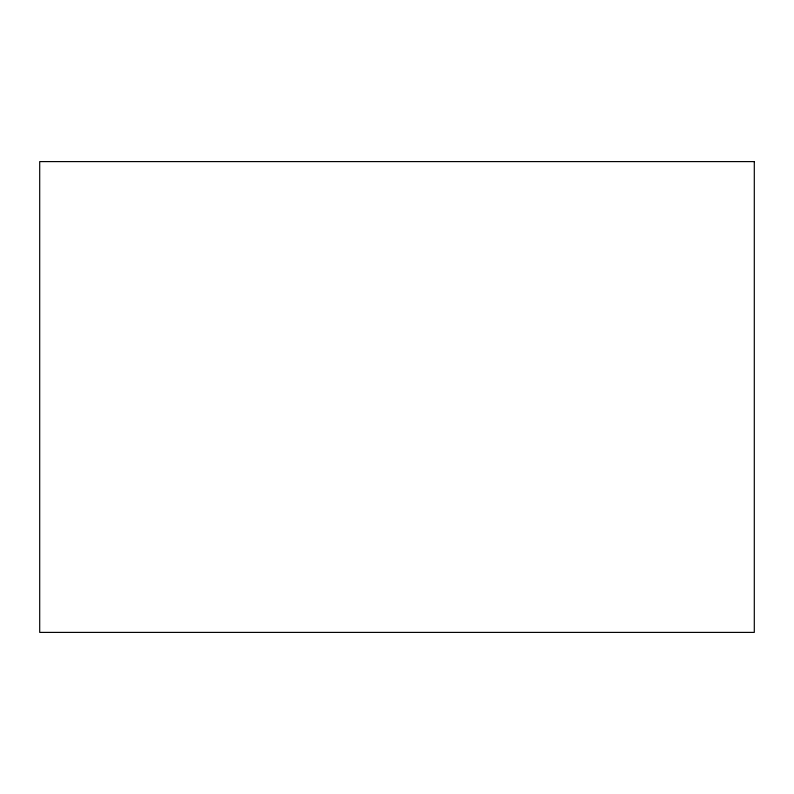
<?xml version="1.0" encoding="UTF-8"?>
<svg xmlns="http://www.w3.org/2000/svg" width="794" height="794" viewBox="0 0 794 794"><rect width="100%" height="100%" fill="white"/><g stroke="black" fill="none" stroke-linecap="round" stroke-linejoin="round"><path stroke-width="1.19" d="M754.3 161.599L39.7 161.599L39.7 632.401L754.3 632.401L754.3 161.599"/></g></svg>
